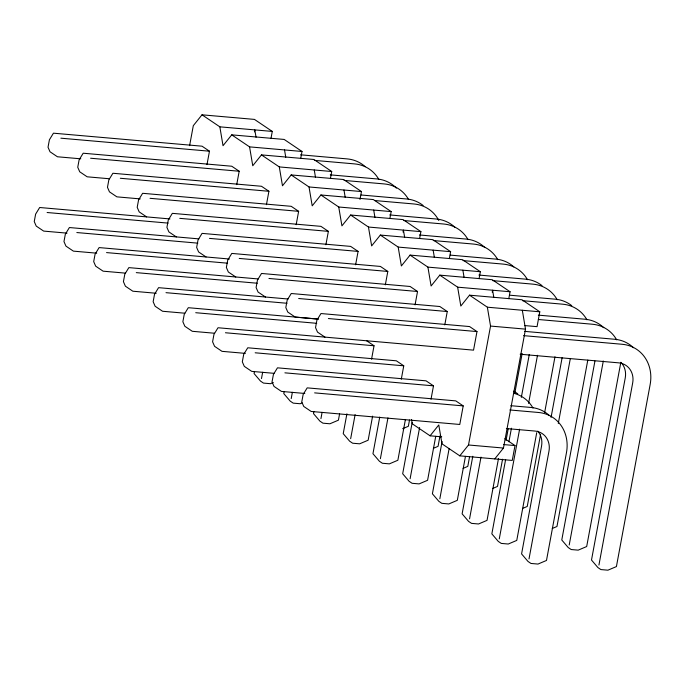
<?xml version="1.0" encoding="UTF-8"?>
<svg xmlns="http://www.w3.org/2000/svg" width="685" height="685" viewBox="0 0 685 685"><rect width="100%" height="100%" fill="white"/><g stroke="black" fill="none" stroke-linecap="round" stroke-linejoin="round"><path stroke-width="1.03" d="M189.599 145.665L193.307 125.672L202.006 114.815L254.452 119.404L272.287 131.426L270.995 138.361M206.981 164.623L209.473 151.197L202.041 146.188L53.447 133.181L49.406 139.8L48.027 147.232L50.005 151.762L57.437 156.771L80.787 158.817M236.71 184.659L239.193 171.241L231.77 166.232L83.176 153.217L79.126 159.836L77.747 167.268L79.734 171.798L87.158 176.807L109.454 178.759M254.435 131.88L254.803 129.893L256.044 137.24M266.431 204.704L268.922 191.278L261.49 186.269L112.897 173.262L108.846 179.881L107.476 187.313L109.454 191.843L116.887 196.852L140.237 198.898M254.443 371.458L254.058 373.548L260.497 381.083L263.468 383.086L270.464 383.703L273.298 382.495M300.724 158.406L302.008 151.471L284.172 139.44L231.727 134.851L223.027 145.708L219.842 126.836L202.006 114.815M261.49 378.557L262.655 372.28M296.16 224.74L298.643 211.322L291.211 206.313L142.626 193.298L138.576 199.917L137.197 207.349L139.175 211.879L146.607 216.888M284.172 391.495L283.778 393.592L290.226 401.127L293.197 403.131L300.184 403.739L302.076 402.943M330.444 178.442L331.728 171.507L313.901 159.485L261.456 154.896L252.756 165.753L249.563 146.873L231.727 134.851M291.211 398.601L292.375 392.325M325.88 244.785L328.372 231.359L320.94 226.35L172.346 213.343L168.296 219.962L166.917 227.394L168.904 231.924L176.336 236.933M313.893 411.539L313.507 413.629L319.946 421.164L322.918 423.167L329.913 423.784L338.416 420.17L339.58 413.894M359.985 199.481L361.457 191.552L343.622 179.521L291.176 174.932L282.477 185.789L279.292 166.917L261.456 154.896M320.94 418.638L322.096 412.361M355.609 264.821L358.092 251.404L350.66 246.394L202.066 233.379L198.025 239.998L196.646 247.431L198.624 251.96L206.057 256.969M346.91 413.791L343.228 433.673L349.667 441.208L352.638 443.212L359.634 443.82L368.145 440.215L372.606 416.146M389.893 218.524L391.178 211.588L373.342 199.566L320.905 194.977L312.206 205.834L309.012 186.954L291.176 174.932M350.66 438.683L355.121 414.613M371.553 359.18L374.044 345.762L366.612 340.753M385.33 284.857L387.813 271.44L380.389 266.431L231.795 253.424L227.745 260.043L226.367 267.475L228.353 272.005L235.786 277.014M403.054 232.078L403.422 230.1L404.664 237.438M379.738 417.088L372.957 453.71L379.396 461.245L382.367 463.248L389.363 463.865L397.865 460.251L405.426 419.451M419.614 238.568L420.907 231.633L403.071 219.602L350.626 215.013L341.926 225.87L338.733 206.998L320.905 194.977M380.38 458.719L387.95 417.918M401.282 379.225L403.765 365.807L396.332 360.798L247.747 347.783L243.697 354.402L242.319 361.834L244.297 366.364L251.729 371.373L274.017 373.325M415.05 304.902L417.542 291.485L410.109 286.476L261.516 273.461L257.466 280.079L256.096 287.512L258.074 292.041L265.506 297.05M409.51 420.016L408.346 426.293L402.669 428.699M412.182 422.482L402.677 473.755L409.116 481.29L412.087 483.293L419.083 483.901L427.586 480.296L435.737 436.345M449.343 258.605L450.627 251.669L432.792 239.647L380.346 235.058L371.647 245.906L368.462 227.035L350.626 215.013M410.109 478.764L419.614 427.491M431.002 399.261L433.494 385.843L426.061 380.834L277.468 367.828L273.418 374.447L272.039 381.879L274.026 386.408L281.458 391.418L304.808 393.464M444.779 324.938L447.262 311.521L439.83 306.512L291.245 293.505L287.195 300.124L285.816 307.556L287.803 312.086L295.226 317.095L318.576 319.142M440.01 435.865L438.066 446.337L433.34 448.341M442.099 441.483L432.398 493.791L438.845 501.326L441.816 503.329L448.803 503.946L457.315 500.333L465.457 456.39M479.063 278.649L480.348 271.714L462.521 259.683L410.075 255.094L401.376 265.951L398.182 247.079L380.346 235.058M439.83 498.8L449.137 448.581M463.214 405.888L459.772 424.469L311.178 411.454L303.746 406.445L301.768 401.915L303.147 394.483L307.188 387.864L455.782 400.879L463.214 405.888L314.62 392.873M324.955 337.131L317.523 332.122L315.537 327.593L316.915 320.16L320.965 313.542L469.559 326.557L476.991 331.566L473.54 350.146L218.018 327.747L213.968 334.366L212.59 341.798L214.576 346.327L222.008 351.337L245.358 353.383M492.224 292.204L492.592 290.217L493.834 297.564M411.539 419.588L412.25 423.775L430.086 435.806L438.785 424.948L441.971 443.82L459.806 455.842L468.506 444.985L490.546 326.069L487.352 307.197L469.525 295.175L460.825 306.032L457.631 287.161L439.796 275.139L431.096 285.988L427.911 267.116L410.075 255.094M469.533 456.955L467.795 466.374L463.069 468.377M472.787 456.287L462.127 513.836L468.566 521.371L471.537 523.374L478.532 523.982L487.035 520.377L498.474 458.642M508.792 298.686L510.077 291.75L492.241 279.728L439.796 275.139M469.559 518.845L480.998 457.109M494.767 458.907L503.466 448.05L525.506 329.134L522.321 310.262M502.559 459.207L497.515 486.418L492.789 488.422M506.052 440.369L508.184 428.861M514.778 393.276L522.15 353.511M505.616 459.592L491.847 533.872L498.286 541.407L501.266 543.41L508.253 544.027L516.764 540.414L536.732 432.646M508.912 441.799L511.438 428.202M521.336 397.36L529.282 354.453M504.811 438.7L515.009 445.567L512.252 460.431L459.806 455.842M469.525 295.175L521.961 299.765L539.797 311.795L537.049 326.659L524.701 325.572M499.279 538.881L519.256 431.113A19.308 17.099 -56 0 0 519.521 429.17M528.572 403.414L537.494 355.275M540.619 434.247L527.236 506.455L522.509 508.458M544.695 412.276L554.978 356.808M551.057 417.396L562.111 357.75M529.008 558.926L548.976 451.158A19.308 17.099 -56 0 0 534.942 431.045L506.369 428.545M558.292 423.458L570.322 358.572M587.798 360.104L556.965 526.5L552.238 528.503M594.94 361.046L561.777 539.994L568.216 547.529L571.187 549.533L578.183 550.149L586.685 546.536L620.439 364.446A38.608 34.199 -56 0 0 620.747 362.511M569.209 545.003L602.954 362.922A19.308 17.099 -56 0 0 603.22 360.969M598.93 565.048L632.675 382.958A19.308 17.099 -56 0 0 618.641 362.844L520.155 354.222M219.842 126.836L272.287 131.426M249.563 146.873L302.008 151.471M300.544 154.81L347.141 158.894A38.608 34.199 -56 0 1 365.208 166.678M60.879 138.19L209.473 151.197M314.329 160.376L354.565 163.903A38.608 34.199 -56 0 1 378.891 179.513M279.292 166.917L331.728 171.507M330.264 174.855L376.861 178.931A38.608 34.199 -56 0 1 396.375 188.11M90.608 158.235L239.193 171.241M344.05 180.42L384.294 183.94A38.608 34.199 -56 0 1 408.611 199.558M309.012 186.954L361.457 191.552M361.046 194.985L406.582 198.975A38.608 34.199 -56 0 1 423.142 205.483M120.329 178.271L268.922 191.278M374.832 200.551L414.014 203.984A38.608 34.199 -56 0 1 438.828 220.493M338.733 206.998L391.178 211.588M389.714 214.936L436.311 219.012A38.608 34.199 -56 0 1 455.114 227.488M150.049 198.316L298.643 211.322M403.499 220.501L443.743 224.021A38.608 34.199 -56 0 1 468.06 239.639M368.462 227.035L420.907 231.633M419.434 234.972L466.031 239.056A38.608 34.199 -56 0 1 484.834 247.525M179.778 218.352L328.372 231.359M433.22 240.538L473.463 244.066A38.608 34.199 -56 0 1 497.781 259.675M169.957 218.935L39.679 207.504L35.629 214.122L34.25 221.555L36.228 226.084L43.66 231.093L67.01 233.14M47.111 212.513L168.099 223.105M398.182 247.079L450.627 251.669M450.225 255.111L495.76 259.093A38.608 34.199 -56 0 1 513.827 266.885M209.499 238.389L358.092 251.404M462.949 260.583L503.184 264.102A38.608 34.199 -56 0 1 527.51 279.72M198.89 238.877L69.399 227.54L65.349 234.159L63.97 241.591L65.957 246.12L73.389 251.13L96.739 253.176M76.831 232.549L197.828 243.149M427.911 267.116L480.348 271.714M478.883 275.053L525.481 279.137A38.608 34.199 -56 0 1 542.04 285.645M239.228 258.433L387.813 271.44M492.669 280.619L532.913 284.147A38.608 34.199 -56 0 1 557.23 299.756M229.406 259.016L99.12 247.585L95.078 254.203L93.699 261.636L95.677 266.165L103.11 271.174L125.398 273.127M106.552 252.594L227.548 263.186M457.631 287.161L510.077 291.75M509.666 295.192L555.201 299.174A38.608 34.199 -56 0 1 571.761 305.681M268.948 278.47L417.542 291.485M522.398 300.664L562.633 304.183A38.608 34.199 -56 0 1 586.951 319.801M258.331 278.958L128.848 267.621L124.798 274.24L123.42 281.672L125.406 286.202L132.839 291.211L156.189 293.257M136.281 272.63L257.277 283.23M487.352 307.197L539.797 311.795M538.333 315.134L584.93 319.219A38.608 34.199 -56 0 1 603.733 327.687M298.677 298.514L447.262 311.521M538.35 319.501L592.362 324.228A38.608 34.199 -56 0 1 616.68 339.837M288.06 299.002L158.569 287.666L154.527 294.285L153.149 301.717L155.127 306.246L162.559 311.255L184.847 313.208M166.001 292.675L286.998 303.267M490.546 326.069L525.506 329.134M524.641 331.377L614.65 339.255A38.608 34.199 -56 0 1 633.454 347.732M328.398 318.551L476.991 331.566M523.597 335.641L622.083 344.264A38.608 34.199 -56 0 1 650.159 384.49L616.414 566.581L607.903 570.185L600.908 569.577L597.937 567.574L591.497 560.039L625.242 377.949A19.308 17.099 -56 0 0 620.824 362.279M317.78 319.039L188.298 307.702L184.248 314.321L182.869 321.753L184.856 326.283L192.279 331.292L214.568 333.244M195.73 312.711L316.718 323.311M225.451 332.756L374.044 345.762M255.171 352.792L403.765 365.807M284.9 372.837L433.494 385.843M510.847 405.7L530.952 407.455A38.608 34.199 -56 0 1 549.028 415.247M509.811 409.964L538.384 412.464A38.608 34.199 -56 0 1 566.461 452.691L546.484 560.458L537.982 564.063L530.986 563.455L528.015 561.452L521.576 553.917L541.544 446.149A19.308 17.099 -56 0 0 537.742 431.139M430.086 435.806L441.739 436.825M503.698 444.582L515.009 445.567M468.506 444.985L503.466 448.05M462.872 270.181L464.113 277.519M433.143 250.136L434.384 257.483M373.702 210.055L374.935 217.402M343.973 190.019L345.214 197.357M314.252 169.974L315.494 177.321M284.523 149.938L285.765 157.276M513.647 391.169A38.608 34.199 -56 0 1 517.783 393.926M513.656 393.258A38.608 34.199 -56 0 1 532.981 408.037"/></g></svg>
